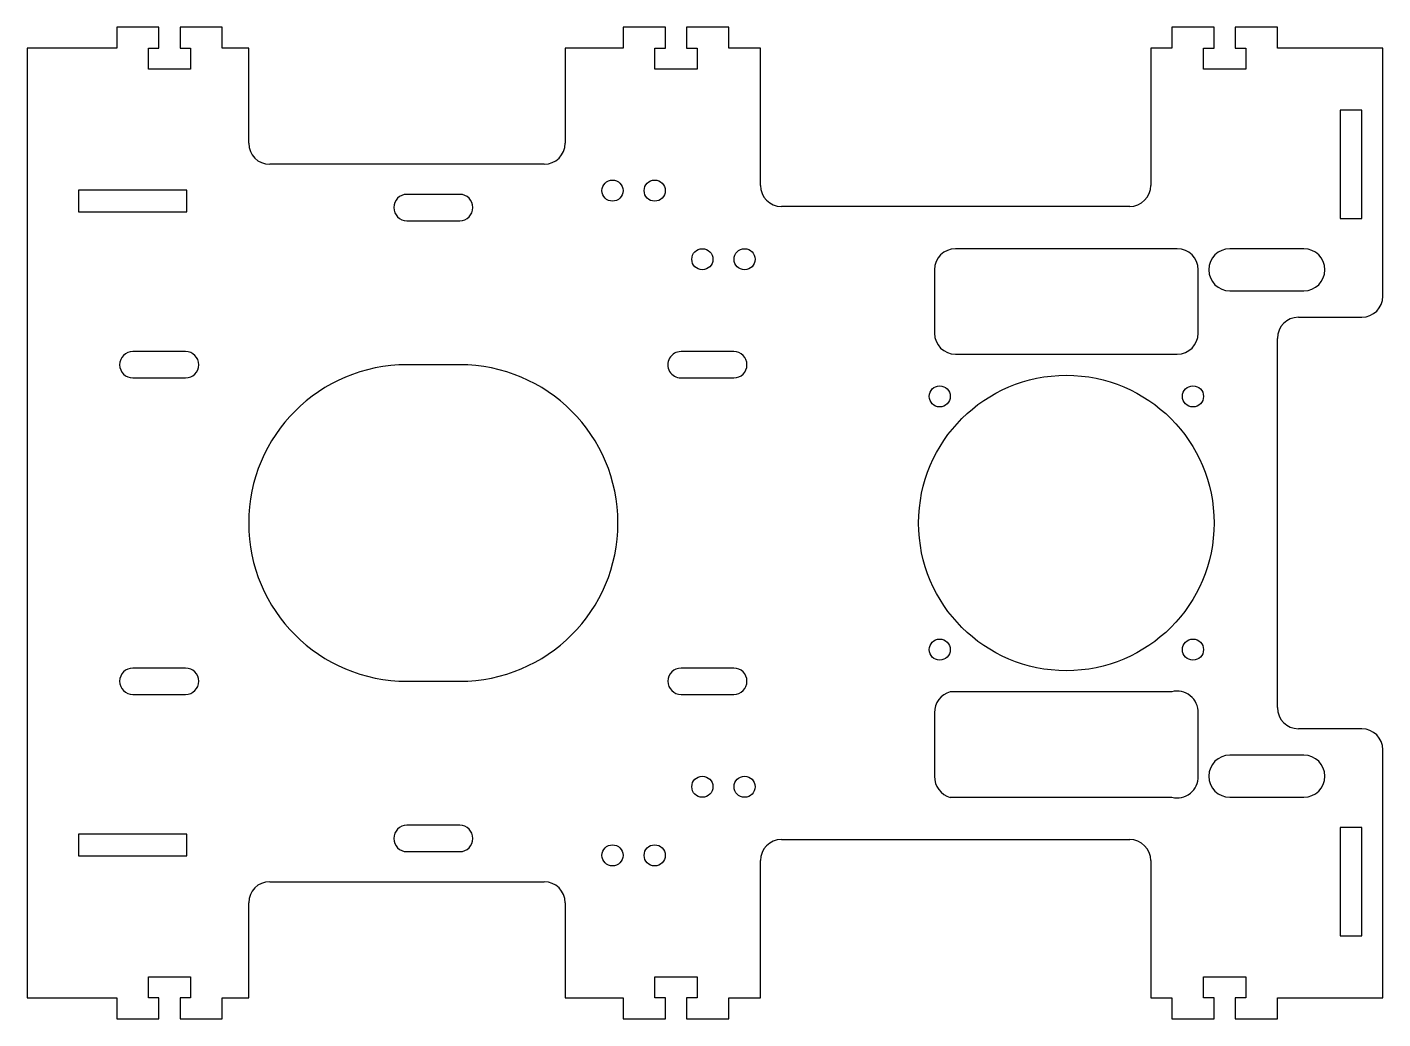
# Model space of a CAD drawing. Header units: millimetres. Extents: x 0 to 257, y -184 to 4.
import ezdxf

# ---------------------------------------------------------------- set-up
doc = ezdxf.new("R2010")
doc.units = ezdxf.units.MM

msp = doc.modelspace()

# ---------------------------------------------------------------- linework, layer by layer
at = {"color": 7, "linetype": 'Continuous', "lineweight": 25}
for p, q in [((17, 4), (17, 0)), ((25, 4), (17, 4)), ((25, 0), (25, 4)), ((29, 4), (29, 0)), ((37, 4), (29, 4)), ((37, 0), (37, 4)), ((113, 4), (113, 0)), ((121, 4), (113, 4)), ((121, 0), (121, 4)), ((125, 4), (125, 0)), ((133, 4), (125, 4)), ((133, 0), (133, 4)), ((217, 4), (217, 0)), ((225, 4), (217, 4)), ((225, 0), (225, 4)), ((229, 4), (229, 0)), ((237, 4), (229, 4)), ((237, 0), (237, 4)), ((0, 0), (0, -180)), ((17, 0), (0, 0)), ((23, 0), (25, 0)), ((23, -4), (23, 0)), ((29, 0), (31, 0)), ((31, 0), (31, -4)), ((42, 0), (37, 0)), ((42, -18), (42, 0)), ((102, 0), (102, -18)), ((113, 0), (102, 0)), ((119, 0), (121, 0)), ((119, -4), (119, 0)), ((125, 0), (127, 0)), ((127, 0), (127, -4)), ((139, 0), (133, 0)), ((139, -26), (139, 0)), ((213, 0), (213, -26)), ((217, 0), (213, 0)), ((223, 0), (225, 0)), ((223, -4), (223, 0)), ((229, 0), (231, 0)), ((231, 0), (231, -4)), ((257, 0), (237, 0)), ((257, -47), (257, 0)), ((31, -4), (23, -4)), ((127, -4), (119, -4)), ((231, -4), (223, -4)), ((253, -11.75), (248.9, -11.75)), ((248.9, -11.75), (248.9, -32.25)), ((253, -32.25), (253, -11.75)), ((98, -22), (46, -22)), ((30.25, -26.9), (9.75, -26.9)), ((9.75, -26.9), (9.75, -31)), ((30.25, -31), (30.25, -26.9)), ((82, -27.71), (72, -27.71)), ((209, -30), (143, -30)), ((9.75, -31), (30.25, -31)), ((72, -32.71), (82, -32.71)), ((248.9, -32.25), (253, -32.25)), ((218, -38), (176, -38)), ((242, -38), (228, -38)), ((172, -42), (172, -54)), ((222, -54), (222, -42)), ((228, -46), (242, -46)), ((241, -51), (253, -51)), ((237, -125), (237, -55)), ((30.04, -57.5), (20.04, -57.5)), ((133.96, -57.5), (123.96, -57.5)), ((176, -58), (218, -58)), ((82, -60), (72, -60)), ((20.04, -62.5), (30.04, -62.5)), ((123.96, -62.5), (133.96, -62.5)), ((30.04, -117.5), (20.04, -117.5)), ((133.96, -117.5), (123.96, -117.5)), ((72, -120), (82, -120)), ((20.04, -122.5), (30.04, -122.5)), ((123.96, -122.5), (133.96, -122.5)), ((217, -122), (175, -122)), ((172, -126), (172, -138)), ((222, -138), (222, -126)), ((253, -129), (241, -129)), ((257, -180), (257, -133)), ((242, -134), (228, -134)), ((175, -142), (217.01, -142)), ((228, -142), (242, -142)), ((30.25, -149), (9.75, -149)), ((9.75, -149), (9.75, -153.1)), ((30.25, -153.1), (30.25, -149)), ((82, -147.29), (72, -147.29)), ((253, -147.75), (248.9, -147.75)), ((248.9, -147.75), (248.9, -168.25)), ((253, -168.25), (253, -147.75)), ((143, -150), (209, -150)), ((9.75, -153.1), (30.25, -153.1)), ((72, -152.29), (82, -152.29)), ((139, -180), (139, -154)), ((213, -154), (213, -180)), ((46, -158), (98, -158)), ((42, -180), (42, -162)), ((102, -162), (102, -180)), ((248.9, -168.25), (253, -168.25)), ((23, -176), (31, -176)), ((23, -180), (23, -176)), ((31, -176), (31, -180)), ((119, -176), (127, -176)), ((119, -180), (119, -176)), ((127, -176), (127, -180)), ((223, -176), (231, -176)), ((223, -180), (223, -176)), ((231, -176), (231, -180)), ((0, -180), (17, -180)), ((17, -180), (17, -184)), ((25, -180), (23, -180)), ((25, -184), (25, -180)), ((29, -180), (29, -184)), ((31, -180), (29, -180)), ((37, -180), (42, -180)), ((37, -184), (37, -180)), ((102, -180), (113, -180)), ((113, -180), (113, -184)), ((121, -180), (119, -180)), ((121, -184), (121, -180)), ((125, -180), (125, -184)), ((127, -180), (125, -180)), ((133, -180), (139, -180)), ((133, -184), (133, -180)), ((213, -180), (217, -180)), ((217, -180), (217, -184)), ((225, -180), (223, -180)), ((225, -184), (225, -180)), ((229, -180), (229, -184)), ((231, -180), (229, -180)), ((237, -180), (257, -180)), ((237, -184), (237, -180)), ((17, -184), (25, -184)), ((29, -184), (37, -184)), ((113, -184), (121, -184)), ((125, -184), (133, -184)), ((217, -184), (225, -184)), ((229, -184), (237, -184))]:
    msp.add_line(p, q, dxfattribs=at)
for centre, radius in [((110.96, -27), 2), ((118.96, -27), 2), ((128, -40), 2), ((136, -40), 2), ((197, -90), 28), ((173, -66), 2), ((221, -66), 2), ((173, -114), 2), ((221, -114), 2), ((128, -140), 2), ((136, -140), 2), ((110.96, -153), 2), ((118.96, -153), 2)]:
    msp.add_circle(centre, radius, dxfattribs=at)
for centre, radius, start, end in [((46, -18), 4, 180, 270), ((98, -18), 4, 270, 0), ((72, -30.21), 2.5, 90, 270), ((82, -30.21), 2.5, 270, 90), ((143, -26), 4, 180, 270), ((209, -26), 4, 270, 0), ((176, -42), 4, 90, 180), ((218, -42), 4, 0, 90), ((228, -42), 4, 90, 270), ((242, -42), 4, 270, 90), ((253, -47), 4, 270, 0), ((241, -55), 4, 90, 180), ((176, -54), 4, 180, 270), ((218, -54), 4, 270, 0), ((20.04, -60), 2.5, 90, 270), ((30.04, -60), 2.5, 270, 90), ((123.96, -60), 2.5, 90.0375, 270.0375), ((133.96, -60), 2.5, 270.0375, 90.0375), ((72, -90), 30, 90, 270), ((82, -90), 30, 270, 90), ((20.04, -120), 2.5, 90, 270), ((30.04, -120), 2.5, 270, 90), ((123.96, -120), 2.5, 90, 270), ((133.96, -120), 2.5, 270, 90), ((176, -125.87), 4, 104.4479, 181.8121), ((218, -125.87), 4, 358.1728, 104.5076), ((241, -125), 4, 180, 270), ((253, -133), 4, 0, 90), ((228, -138), 4, 90, 270), ((242, -138), 4, 270, 90), ((176, -138.13), 4, 178.1877, 255.5521), ((218, -138.12), 4, 255.6622, 1.7847), ((72, -149.79), 2.5, 90, 270), ((82, -149.79), 2.5, 270, 90), ((143, -154), 4, 90, 180), ((209, -154), 4, 0, 90), ((46, -162), 4, 90, 180), ((98, -162), 4, 0, 90)]:
    msp.add_arc(centre, radius, start, end, dxfattribs=at)

doc.saveas('drawing.dxf')
